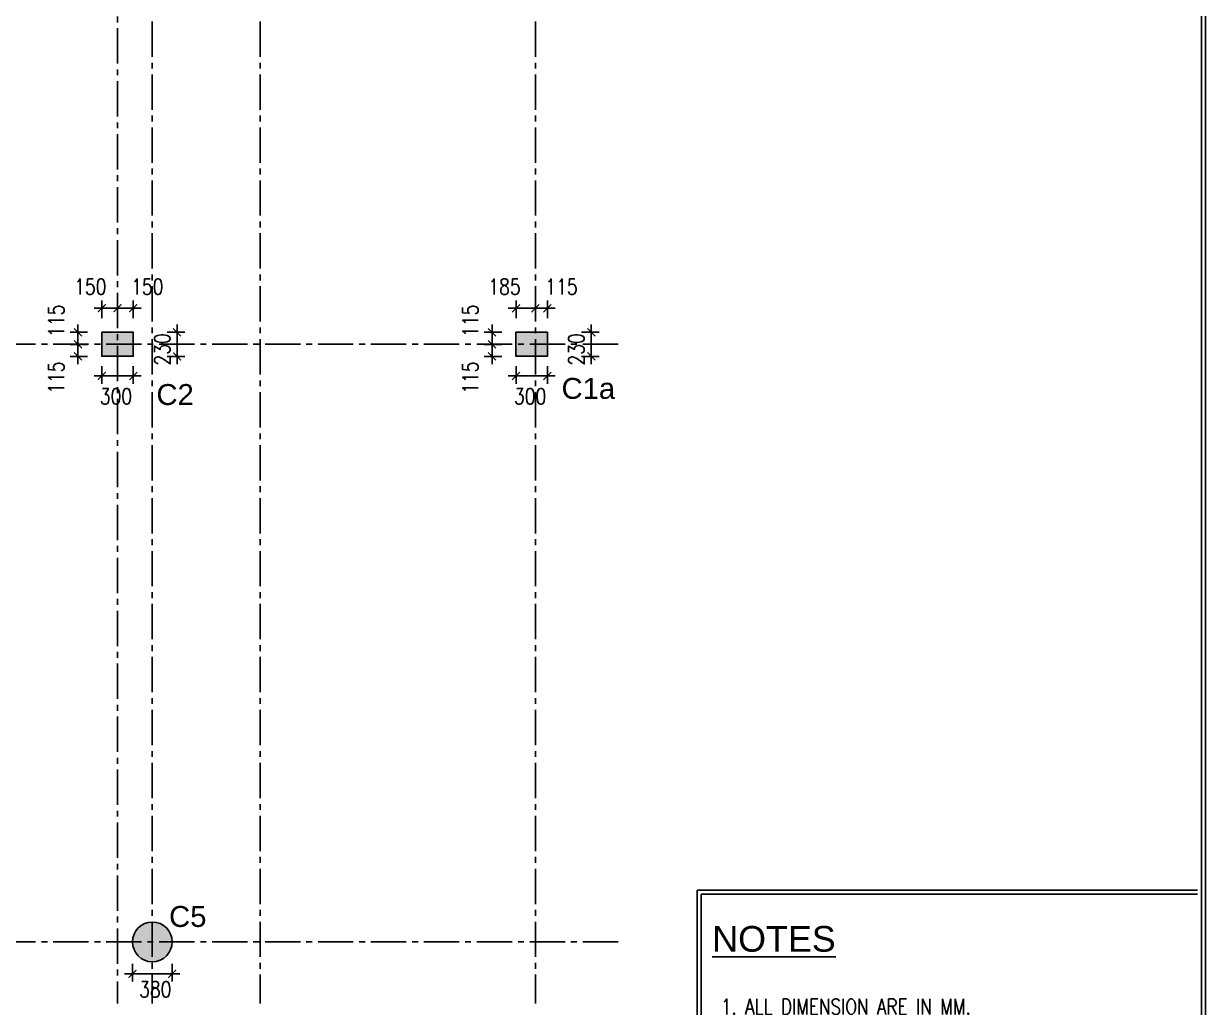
# Model space of a CAD drawing. Header units: millimetres. Extents: x 12977220 to 13113408, y -169657 to -55898.
# Drawn here: x 13065488 to 13076787, y -116590 to -107185 of the extents above; entities that cross this region are included whole.
import ezdxf

# ---------------------------------------------------------------- set-up
doc = ezdxf.new("R2010")
doc.units = ezdxf.units.MM
doc.header["$LTSCALE"] = 3
doc.header["$PDMODE"] = 66
doc.linetypes.add('CENTER', pattern=[2, 1.25, -0.25, 0.25, -0.25])
doc.linetypes.add('CENTER2', pattern=[1.125, 0.75, -0.125, 0.125, -0.125])
for name, color, linetype in [('COLUMN NEW', 112, 'Continuous'), ('GRID', 8, 'CENTER'), ('GRIDNAME', 83, 'Continuous'), ('text', 33, 'Continuous'), ('TITLE', 13, 'Continuous'), ('WALL', 7, 'Continuous')]:
    doc.layers.add(name, color=color, linetype=linetype)
doc.styles.add('ariel', font='ARIAL.TTF')
doc.styles.add('BEAM NAME-25', font='ARIAL.TTF', dxfattribs={"width": 0.8})
doc.styles.add('ROMANS', font='romans.shx', dxfattribs={"width": 0.8})
doc.dimstyles.new('Dim 150-1', dxfattribs={"dimtxt": 2.5, "dimasz": 1.25, "dimexe": 1.25, "dimexo": 1.25, "dimtad": 1, "dimdec": 0, "dimdsep": 46, "dimtxsty": 'ROMANS', "dimblk1": 'ARCHTICK', "dimblk2": 'ARCHTICK', "dimsah": 1, "dimcen": 3.125, "dimdle": 1.25, "dimclrd": 9, "dimclre": 9, "dimclrt": 123, "dimadec": 0, "dimazin": 0, "dimtfac": 1, "dimtdec": 0, "dimtmove": 2, "dimatfit": 2, "dimldrblk": 'DOT', "dimfxl": 100, "dimarcsym": 0})

# ---------------------------------------------------------------- blocks, each defined once
blk = doc.blocks.new('C1 NEW')
at = {"layer": 'COLUMN NEW', "ltscale": 0.15}
for points in [[(115, 150), (-115, 150), (0, 0)], [(0, 0), (-115, 150), (-115, -150)], [(115, 150), (0, 0), (115, -150)], [(0, 0), (-115, -150), (115, -150)]]:
    blk.add_hatch(color=6, dxfattribs=at).paths.add_polyline_path(points)
at = {"layer": 'COLUMN NEW', "color": 6, "ltscale": 0.15}
blk.add_lwpolyline([(-115, -150), (115, -150), (115, 150), (-115, 150)], close=True, dxfattribs=at)
blk = doc.blocks.new('CC1NEW')
at = {"layer": 'COLUMN NEW', "ltscale": 0.15}
blk.add_hatch(color=6, dxfattribs=at).paths.add_polyline_path([(-190, 0, 1), (190, 0, 1)])
at = {"layer": 'COLUMN NEW', "color": 6, "ltscale": 0.15}
blk.add_circle((0, 0), 190, dxfattribs=at)
blk = doc.blocks.new('_ARCHTICK')
at = {"color": 0, "linetype": 'ByBlock', "const_width": 0.15}
blk.add_lwpolyline([(-0.5, -0.5), (0.5, 0.5)], dxfattribs=at)
blk = doc.blocks.new('*D377')
at = {"layer": 'Defpoints', "color": 0, "linetype": 'ByBlock', "ltscale": 500, "transparency": 16777216}
for p in [(13066536, -109906), (13066386, -110136), (13066536, -110136)]:
    blk.add_point(p, dxfattribs=at)
at = {"layer": 'WALL', "color": 9, "lineweight": -2, "ltscale": 500, "transparency": 16777216}
blk.add_line((13066311, -109906), (13066611, -109906), dxfattribs=at)
at = {"layer": 'WALL', "color": 9, "linetype": 'ByBlock', "lineweight": -2, "ltscale": 500, "transparency": 16777216}
for p, q in [((13066386, -110000), (13066386, -109831)), ((13066536, -110000), (13066536, -109831))]:
    blk.add_line(p, q, dxfattribs=at)
at = {"layer": 'WALL', "color": 9, "linetype": 'ByBlock', "lineweight": -2, "ltscale": 500, "transparency": 16777216, "xscale": 75, "yscale": 75, "zscale": 75, "rotation": 180}
blk.add_blockref('_ARCHTICK', (13066386, -109906), dxfattribs=at)
at = {"layer": 'WALL', "color": 9, "linetype": 'ByBlock', "lineweight": -2, "ltscale": 500, "transparency": 16777216, "xscale": 75, "yscale": 75, "zscale": 75}
blk.add_blockref('_ARCHTICK', (13066536, -109906), dxfattribs=at)
at = {"layer": 'WALL', "color": 6, "linetype": 'ByBlock', "ltscale": 500, "transparency": 16777216, "insert": (13066671, -109700), "char_height": 150, "attachment_point": 5, "style": 'ROMANS'}
blk.add_mtext('150', dxfattribs=at)
blk = doc.blocks.new('_Dot')
at = {"color": 0, "linetype": 'ByBlock', "lineweight": -2}
blk.add_line((-0.5, 0), (-1, 0), dxfattribs=at)
at = {"color": 0, "linetype": 'ByBlock', "const_width": 0.5}
blk.add_lwpolyline([(-0.25, 0, 1), (0.25, 0, 1)], format="xyb", close=True, dxfattribs=at)
blk = doc.blocks.new('*D378')
at = {"layer": 'Defpoints', "color": 0, "linetype": 'ByBlock', "ltscale": 500, "transparency": 16777216}
for p in [(13066236, -109906), (13066236, -110136), (13066386, -110136)]:
    blk.add_point(p, dxfattribs=at)
at = {"layer": 'WALL', "color": 9, "lineweight": -2, "ltscale": 500, "transparency": 16777216}
blk.add_line((13066461, -109906), (13066161, -109906), dxfattribs=at)
at = {"layer": 'WALL', "color": 9, "linetype": 'ByBlock', "lineweight": -2, "ltscale": 500, "transparency": 16777216}
for p, q in [((13066236, -110000), (13066236, -109831)), ((13066386, -110000), (13066386, -109831))]:
    blk.add_line(p, q, dxfattribs=at)
at = {"layer": 'WALL', "color": 9, "linetype": 'ByBlock', "lineweight": -2, "ltscale": 500, "transparency": 16777216, "xscale": 75, "yscale": 75, "zscale": 75, "rotation": 180}
blk.add_blockref('_ARCHTICK', (13066236, -109906), dxfattribs=at)
at = {"layer": 'WALL', "color": 9, "linetype": 'ByBlock', "lineweight": -2, "ltscale": 500, "transparency": 16777216, "xscale": 75, "yscale": 75, "zscale": 75}
blk.add_blockref('_ARCHTICK', (13066386, -109906), dxfattribs=at)
at = {"layer": 'WALL', "color": 6, "linetype": 'ByBlock', "ltscale": 500, "transparency": 16777216, "insert": (13066126, -109700), "char_height": 150, "attachment_point": 5, "style": 'ROMANS'}
blk.add_mtext('150', dxfattribs=at)
blk = doc.blocks.new('*D379')
at = {"layer": 'Defpoints', "color": 0, "linetype": 'ByBlock', "ltscale": 500, "transparency": 16777216}
for p in [(13070496, -109906), (13070381, -110136), (13070496, -110136)]:
    blk.add_point(p, dxfattribs=at)
at = {"layer": 'WALL', "color": 9, "lineweight": -2, "ltscale": 500, "transparency": 16777216}
blk.add_line((13070306, -109906), (13070571, -109906), dxfattribs=at)
at = {"layer": 'WALL', "color": 9, "linetype": 'ByBlock', "lineweight": -2, "ltscale": 500, "transparency": 16777216}
for p, q in [((13070381, -110000), (13070381, -109831)), ((13070496, -110000), (13070496, -109831))]:
    blk.add_line(p, q, dxfattribs=at)
at = {"layer": 'WALL', "color": 9, "linetype": 'ByBlock', "lineweight": -2, "ltscale": 500, "transparency": 16777216, "xscale": 75, "yscale": 75, "zscale": 75, "rotation": 180}
blk.add_blockref('_ARCHTICK', (13070381, -109906), dxfattribs=at)
at = {"layer": 'WALL', "color": 9, "linetype": 'ByBlock', "lineweight": -2, "ltscale": 500, "transparency": 16777216, "xscale": 75, "yscale": 75, "zscale": 75}
blk.add_blockref('_ARCHTICK', (13070496, -109906), dxfattribs=at)
at = {"layer": 'WALL', "color": 6, "linetype": 'ByBlock', "ltscale": 500, "transparency": 16777216, "insert": (13070631, -109700), "char_height": 150, "attachment_point": 5, "style": 'ROMANS'}
blk.add_mtext('115', dxfattribs=at)
blk = doc.blocks.new('*D380')
at = {"layer": 'Defpoints', "color": 0, "linetype": 'ByBlock', "ltscale": 500, "transparency": 16777216}
for p in [(13070196, -109906), (13070196, -110136), (13070381, -110136)]:
    blk.add_point(p, dxfattribs=at)
at = {"layer": 'WALL', "color": 9, "lineweight": -2, "ltscale": 500, "transparency": 16777216}
blk.add_line((13070456, -109906), (13070121, -109906), dxfattribs=at)
at = {"layer": 'WALL', "color": 9, "linetype": 'ByBlock', "lineweight": -2, "ltscale": 500, "transparency": 16777216}
for p, q in [((13070196, -110000), (13070196, -109831)), ((13070381, -110000), (13070381, -109831))]:
    blk.add_line(p, q, dxfattribs=at)
at = {"layer": 'WALL', "color": 9, "linetype": 'ByBlock', "lineweight": -2, "ltscale": 500, "transparency": 16777216, "xscale": 75, "yscale": 75, "zscale": 75, "rotation": 180}
blk.add_blockref('_ARCHTICK', (13070196, -109906), dxfattribs=at)
at = {"layer": 'WALL', "color": 9, "linetype": 'ByBlock', "lineweight": -2, "ltscale": 500, "transparency": 16777216, "xscale": 75, "yscale": 75, "zscale": 75}
blk.add_blockref('_ARCHTICK', (13070381, -109906), dxfattribs=at)
at = {"layer": 'WALL', "color": 6, "linetype": 'ByBlock', "ltscale": 500, "transparency": 16777216, "insert": (13070086, -109700), "char_height": 150, "attachment_point": 5, "style": 'ROMANS'}
blk.add_mtext('185', dxfattribs=at)
blk = doc.blocks.new('*D403')
at = {"layer": 'Defpoints', "color": 0, "linetype": 'ByBlock', "ltscale": 500, "transparency": 16777216}
for p in [(13066236, -110251), (13066007, -110366), (13066236, -110366)]:
    blk.add_point(p, dxfattribs=at)
at = {"layer": 'WALL', "color": 9, "linetype": 'ByBlock', "lineweight": -2, "ltscale": 500, "transparency": 16777216}
for p, q in [((13066100, -110251), (13065932, -110251)), ((13066100, -110366), (13065932, -110366))]:
    blk.add_line(p, q, dxfattribs=at)
at = {"layer": 'WALL', "color": 9, "lineweight": -2, "ltscale": 500, "transparency": 16777216}
blk.add_line((13066007, -110176), (13066007, -110441), dxfattribs=at)
at = {"layer": 'WALL', "color": 9, "linetype": 'ByBlock', "lineweight": -2, "ltscale": 500, "transparency": 16777216, "xscale": 75, "yscale": 75, "zscale": 75}
for p, rotation in [((13066007, -110251), 90), ((13066007, -110366), 270)]:
    blk.add_blockref('_ARCHTICK', p, dxfattribs=dict(at, rotation=rotation))
at = {"layer": 'WALL', "color": 6, "linetype": 'ByBlock', "ltscale": 500, "transparency": 16777216, "insert": (13065800, -110570), "char_height": 150, "attachment_point": 5, "rotation": 90, "style": 'ROMANS'}
blk.add_mtext('115', dxfattribs=at)
blk = doc.blocks.new('*D404')
at = {"layer": 'Defpoints', "color": 0, "linetype": 'ByBlock', "ltscale": 500, "transparency": 16777216}
for p in [(13066007, -110136), (13066236, -110136), (13066236, -110251)]:
    blk.add_point(p, dxfattribs=at)
at = {"layer": 'WALL', "color": 9, "linetype": 'ByBlock', "lineweight": -2, "ltscale": 500, "transparency": 16777216}
for p, q in [((13066100, -110136), (13065932, -110136)), ((13066100, -110251), (13065932, -110251))]:
    blk.add_line(p, q, dxfattribs=at)
at = {"layer": 'WALL', "color": 9, "lineweight": -2, "ltscale": 500, "transparency": 16777216}
blk.add_line((13066007, -110326), (13066007, -110061), dxfattribs=at)
at = {"layer": 'WALL', "color": 9, "linetype": 'ByBlock', "lineweight": -2, "ltscale": 500, "transparency": 16777216, "xscale": 75, "yscale": 75, "zscale": 75}
for p, rotation in [((13066007, -110136), 90), ((13066007, -110251), 270)]:
    blk.add_blockref('_ARCHTICK', p, dxfattribs=dict(at, rotation=rotation))
at = {"layer": 'WALL', "color": 6, "linetype": 'ByBlock', "ltscale": 500, "transparency": 16777216, "insert": (13065800, -110026), "char_height": 150, "attachment_point": 5, "rotation": 90, "style": 'ROMANS'}
blk.add_mtext('115', dxfattribs=at)
blk = doc.blocks.new('*D405')
at = {"layer": 'Defpoints', "color": 0, "linetype": 'ByBlock', "ltscale": 500, "transparency": 16777216}
for p in [(13070196, -110251), (13069967, -110366), (13070196, -110366)]:
    blk.add_point(p, dxfattribs=at)
at = {"layer": 'WALL', "color": 9, "linetype": 'ByBlock', "lineweight": -2, "ltscale": 500, "transparency": 16777216}
for p, q in [((13070060, -110251), (13069892, -110251)), ((13070060, -110366), (13069892, -110366))]:
    blk.add_line(p, q, dxfattribs=at)
at = {"layer": 'WALL', "color": 9, "lineweight": -2, "ltscale": 500, "transparency": 16777216}
blk.add_line((13069967, -110176), (13069967, -110441), dxfattribs=at)
at = {"layer": 'WALL', "color": 9, "linetype": 'ByBlock', "lineweight": -2, "ltscale": 500, "transparency": 16777216, "xscale": 75, "yscale": 75, "zscale": 75}
for p, rotation in [((13069967, -110251), 90), ((13069967, -110366), 270)]:
    blk.add_blockref('_ARCHTICK', p, dxfattribs=dict(at, rotation=rotation))
at = {"layer": 'WALL', "color": 6, "linetype": 'ByBlock', "ltscale": 500, "transparency": 16777216, "insert": (13069760, -110570), "char_height": 150, "attachment_point": 5, "rotation": 90, "style": 'ROMANS'}
blk.add_mtext('115', dxfattribs=at)
blk = doc.blocks.new('*D406')
at = {"layer": 'Defpoints', "color": 0, "linetype": 'ByBlock', "ltscale": 500, "transparency": 16777216}
for p in [(13069967, -110136), (13070196, -110136), (13070196, -110251)]:
    blk.add_point(p, dxfattribs=at)
at = {"layer": 'WALL', "color": 9, "linetype": 'ByBlock', "lineweight": -2, "ltscale": 500, "transparency": 16777216}
for p, q in [((13070060, -110136), (13069892, -110136)), ((13070060, -110251), (13069892, -110251))]:
    blk.add_line(p, q, dxfattribs=at)
at = {"layer": 'WALL', "color": 9, "lineweight": -2, "ltscale": 500, "transparency": 16777216}
blk.add_line((13069967, -110326), (13069967, -110061), dxfattribs=at)
at = {"layer": 'WALL', "color": 9, "linetype": 'ByBlock', "lineweight": -2, "ltscale": 500, "transparency": 16777216, "xscale": 75, "yscale": 75, "zscale": 75}
for p, rotation in [((13069967, -110136), 90), ((13069967, -110251), 270)]:
    blk.add_blockref('_ARCHTICK', p, dxfattribs=dict(at, rotation=rotation))
at = {"layer": 'WALL', "color": 6, "linetype": 'ByBlock', "ltscale": 500, "transparency": 16777216, "insert": (13069760, -110026), "char_height": 150, "attachment_point": 5, "rotation": 90, "style": 'ROMANS'}
blk.add_mtext('115', dxfattribs=at)
blk = doc.blocks.new('*D437')
at = {"layer": 'Defpoints', "color": 0, "linetype": 'ByBlock', "ltscale": 500, "transparency": 16777216}
for p in [(13070665, -110136), (13070665, -110366), (13070916, -110366)]:
    blk.add_point(p, dxfattribs=at)
at = {"layer": 'WALL', "color": 9, "linetype": 'ByBlock', "lineweight": -2, "ltscale": 500, "transparency": 16777216}
for p, q in [((13070822, -110136), (13070991, -110136)), ((13070822, -110366), (13070991, -110366))]:
    blk.add_line(p, q, dxfattribs=at)
at = {"layer": 'WALL', "color": 9, "lineweight": -2, "ltscale": 500, "transparency": 16777216}
blk.add_line((13070916, -110061), (13070916, -110441), dxfattribs=at)
at = {"layer": 'WALL', "color": 9, "linetype": 'ByBlock', "lineweight": -2, "ltscale": 500, "transparency": 16777216, "xscale": 75, "yscale": 75, "zscale": 75}
for p, rotation in [((13070916, -110136), 90), ((13070916, -110366), 270)]:
    blk.add_blockref('_ARCHTICK', p, dxfattribs=dict(at, rotation=rotation))
at = {"layer": 'WALL', "color": 6, "linetype": 'ByBlock', "ltscale": 500, "transparency": 16777216, "insert": (13070773, -110299), "char_height": 150, "attachment_point": 5, "rotation": 90, "style": 'ROMANS'}
blk.add_mtext('230', dxfattribs=at)
blk = doc.blocks.new('*D438')
at = {"layer": 'Defpoints', "color": 0, "linetype": 'ByBlock', "ltscale": 500, "transparency": 16777216}
for p in [(13070196, -110366), (13070496, -110366), (13070496, -110553)]:
    blk.add_point(p, dxfattribs=at)
at = {"layer": 'WALL', "color": 9, "linetype": 'ByBlock', "lineweight": -2, "ltscale": 500, "transparency": 16777216}
for p, q in [((13070196, -110459), (13070196, -110628)), ((13070496, -110459), (13070496, -110628))]:
    blk.add_line(p, q, dxfattribs=at)
at = {"layer": 'WALL', "color": 9, "lineweight": -2, "ltscale": 500, "transparency": 16777216}
blk.add_line((13070121, -110553), (13070571, -110553), dxfattribs=at)
at = {"layer": 'WALL', "color": 9, "linetype": 'ByBlock', "lineweight": -2, "ltscale": 500, "transparency": 16777216, "xscale": 75, "yscale": 75, "zscale": 75, "rotation": 180}
blk.add_blockref('_ARCHTICK', (13070196, -110553), dxfattribs=at)
at = {"layer": 'WALL', "color": 9, "linetype": 'ByBlock', "lineweight": -2, "ltscale": 500, "transparency": 16777216, "xscale": 75, "yscale": 75, "zscale": 75}
blk.add_blockref('_ARCHTICK', (13070496, -110553), dxfattribs=at)
at = {"layer": 'WALL', "color": 6, "linetype": 'ByBlock', "ltscale": 500, "transparency": 16777216, "insert": (13070331, -110747), "char_height": 150, "attachment_point": 5, "style": 'ROMANS'}
blk.add_mtext('300', dxfattribs=at)
blk = doc.blocks.new('*D439')
at = {"layer": 'Defpoints', "color": 0, "linetype": 'ByBlock', "ltscale": 500, "transparency": 16777216}
for p in [(13066705, -110136), (13066705, -110366), (13066956, -110366)]:
    blk.add_point(p, dxfattribs=at)
at = {"layer": 'WALL', "color": 9, "linetype": 'ByBlock', "lineweight": -2, "ltscale": 500, "transparency": 16777216}
for p, q in [((13066862, -110136), (13067031, -110136)), ((13066862, -110366), (13067031, -110366))]:
    blk.add_line(p, q, dxfattribs=at)
at = {"layer": 'WALL', "color": 9, "lineweight": -2, "ltscale": 500, "transparency": 16777216}
blk.add_line((13066956, -110061), (13066956, -110441), dxfattribs=at)
at = {"layer": 'WALL', "color": 9, "linetype": 'ByBlock', "lineweight": -2, "ltscale": 500, "transparency": 16777216, "xscale": 75, "yscale": 75, "zscale": 75}
for p, rotation in [((13066956, -110136), 90), ((13066956, -110366), 270)]:
    blk.add_blockref('_ARCHTICK', p, dxfattribs=dict(at, rotation=rotation))
at = {"layer": 'WALL', "color": 6, "linetype": 'ByBlock', "ltscale": 500, "transparency": 16777216, "insert": (13066813, -110299), "char_height": 150, "attachment_point": 5, "rotation": 90, "style": 'ROMANS'}
blk.add_mtext('230', dxfattribs=at)
blk = doc.blocks.new('*D440')
at = {"layer": 'Defpoints', "color": 0, "linetype": 'ByBlock', "ltscale": 500, "transparency": 16777216}
for p in [(13066236, -110366), (13066536, -110366), (13066536, -110553)]:
    blk.add_point(p, dxfattribs=at)
at = {"layer": 'WALL', "color": 9, "linetype": 'ByBlock', "lineweight": -2, "ltscale": 500, "transparency": 16777216}
for p, q in [((13066236, -110459), (13066236, -110628)), ((13066536, -110459), (13066536, -110628))]:
    blk.add_line(p, q, dxfattribs=at)
at = {"layer": 'WALL', "color": 9, "lineweight": -2, "ltscale": 500, "transparency": 16777216}
blk.add_line((13066161, -110553), (13066611, -110553), dxfattribs=at)
at = {"layer": 'WALL', "color": 9, "linetype": 'ByBlock', "lineweight": -2, "ltscale": 500, "transparency": 16777216, "xscale": 75, "yscale": 75, "zscale": 75, "rotation": 180}
blk.add_blockref('_ARCHTICK', (13066236, -110553), dxfattribs=at)
at = {"layer": 'WALL', "color": 9, "linetype": 'ByBlock', "lineweight": -2, "ltscale": 500, "transparency": 16777216, "xscale": 75, "yscale": 75, "zscale": 75}
blk.add_blockref('_ARCHTICK', (13066536, -110553), dxfattribs=at)
at = {"layer": 'WALL', "color": 6, "linetype": 'ByBlock', "ltscale": 500, "transparency": 16777216, "insert": (13066371, -110747), "char_height": 150, "attachment_point": 5, "style": 'ROMANS'}
blk.add_mtext('300', dxfattribs=at)
blk = doc.blocks.new('*D442')
at = {"layer": 'Defpoints', "color": 0, "linetype": 'ByBlock', "ltscale": 500, "transparency": 16777216}
for p in [(13066528, -115964), (13066908, -115964), (13066908, -116269)]:
    blk.add_point(p, dxfattribs=at)
at = {"layer": 'WALL', "color": 9, "linetype": 'ByBlock', "lineweight": -2, "ltscale": 500, "transparency": 16777216}
for p, q in [((13066528, -116175), (13066528, -116344)), ((13066908, -116175), (13066908, -116344))]:
    blk.add_line(p, q, dxfattribs=at)
at = {"layer": 'WALL', "color": 9, "lineweight": -2, "ltscale": 500, "transparency": 16777216}
blk.add_line((13066453, -116269), (13066983, -116269), dxfattribs=at)
at = {"layer": 'WALL', "color": 9, "linetype": 'ByBlock', "lineweight": -2, "ltscale": 500, "transparency": 16777216, "xscale": 75, "yscale": 75, "zscale": 75, "rotation": 180}
blk.add_blockref('_ARCHTICK', (13066528, -116269), dxfattribs=at)
at = {"layer": 'WALL', "color": 9, "linetype": 'ByBlock', "lineweight": -2, "ltscale": 500, "transparency": 16777216, "xscale": 75, "yscale": 75, "zscale": 75}
blk.add_blockref('_ARCHTICK', (13066908, -116269), dxfattribs=at)
at = {"layer": 'WALL', "color": 6, "linetype": 'ByBlock', "ltscale": 500, "transparency": 16777216, "insert": (13066747, -116417), "char_height": 150, "attachment_point": 5, "style": 'ROMANS'}
blk.add_mtext('380', dxfattribs=at)

msp = doc.modelspace()

# ---------------------------------------------------------------- linework, layer by layer
at = {"layer": 'GRID', "linetype": 'CENTER2', "ltscale": 150}
for p, q in [((13066718.5, -97039.3, 0.4), (13066718.5, -116551.3, 0.4)), ((13067750.8, -97039.3, 0.4), (13067750.8, -116551.3, 0.4)), ((13070380.8, -97039.3, 0.4), (13070380.8, -116551.3, 0.4)), ((13066385.8, -97609.9, 0.4), (13066385.8, -116551.3, 0.4)), ((13071171.7, -110250.5, 0.4), (13056816.3, -110250.5, 0.4)), ((13071171.7, -115963.7, 0.4), (13056816.3, -115963.7, 0.4))]:
    msp.add_line(p, q, dxfattribs=at)
at = {"layer": 'TITLE', "color": 7}
for p, q in [((13071928.6, -115468.8), (13076711.9, -115468.8)), ((13071928.6, -115468.8), (13071928.6, -121140.9)), ((13071966.3, -115506.5), (13076711.9, -115506.5)), ((13071966.3, -115506.5), (13071966.3, -121140.9))]:
    msp.add_line(p, q, dxfattribs=at)
for points in [[(13055398.9, -126813.1), (13076787.2, -126813.1), (13076787.2, -96258.2), (13055398.9, -96258.2)], [(13055436.5, -126775.4), (13076749.6, -126775.4), (13076749.6, -96295.9), (13055436.5, -96295.9)]]:
    msp.add_lwpolyline(points, close=True, dxfattribs=at)

# ---------------------------------------------------------------- block references
at = {"layer": 'COLUMN NEW', "rotation": 270}
for p in [(13066385.8, -110250.5, 0.4), (13070345.8, -110250.5, 0.4)]:
    msp.add_blockref('C1 NEW', p, dxfattribs=at)
at = {"layer": 'COLUMN NEW'}
msp.add_blockref('CC1NEW', (13066718.5, -115963.7, 0.4), dxfattribs=at)

# ---------------------------------------------------------------- texts
at = {"layer": 'GRIDNAME', "color": 2, "style": 'ariel'}
for s, p in [('C1a', (13070631.2, -110771.9, 0.4)), ('C2', (13066758.2, -110830.9, 0.4)), ('C5', (13066879.1, -115820.7, 0.4))]:
    msp.add_text(s, height=200, rotation=360, dxfattribs=at).set_placement(p)
at = {"layer": 'text', "color": 6, "style": 'BEAM NAME-25'}
msp.add_text('%%UNOTES', height=245.38, dxfattribs=at).set_placement((13072072.1, -116057.5))
at = {"layer": 'text', "color": 6, "style": 'ROMANS', "width": 0.8}
msp.add_text('1. ALL DIMENSION ARE IN MM.', height=147.127, dxfattribs=at).set_placement((13072154.7, -116656.8, 0.4))

# ---------------------------------------------------------------- dimensions: what is measured, and where the dimension line sits
at = {"layer": 'WALL', "color": 3, "linetype": 'ByBlock', "ltscale": 500}
for base, p1, p2, angle, picture, middle in [((13066235.8, -109906.4, 0.4), (13066385.8, -110135.5, 0.4), (13066235.8, -110135.5, 0.4), 180, '*D378', (13066126.2, -109700.2, 0.4)), ((13066535.8, -109906.4, 0.4), (13066385.8, -110135.5, 0.4), (13066535.8, -110135.5, 0.4), 180, '*D377', (13066670.7, -109700.2, 0.4)), ((13070195.8, -109906.4, 0.4), (13070380.8, -110135.5, 0.4), (13070195.8, -110135.5, 0.4), 180, '*D380', (13070086.2, -109700.2, 0.4)), ((13070495.8, -109906.4, 0.4), (13070380.8, -110135.5, 0.4), (13070495.8, -110135.5, 0.4), 180, '*D379', (13070630.7, -109700.2, 0.4)), ((13066006.7, -110135.5, 0.4), (13066235.8, -110250.5, 0.4), (13066235.8, -110135.5, 0.4), 90, '*D404', (13065800.5, -110025.9, 0.4)), ((13069966.7, -110135.5, 0.4), (13070195.8, -110250.5, 0.4), (13070195.8, -110135.5, 0.4), 90, '*D406', (13069760.5, -110025.9, 0.4)), ((13066955.9, -110365.5, 0.4), (13066704.9, -110135.5, 0.4), (13066704.9, -110365.5, 0.4), 90, '*D439', (13066812.5, -110299.1, 0.4)), ((13070915.9, -110365.5, 0.4), (13070664.9, -110135.5, 0.4), (13070664.9, -110365.5, 0.4), 90, '*D437', (13070772.5, -110299.1, 0.4)), ((13066006.7, -110365.5, 0.4), (13066235.8, -110250.5, 0.4), (13066235.8, -110365.5, 0.4), 90, '*D403', (13065800.5, -110570.4, 0.4)), ((13069966.7, -110365.5, 0.4), (13070195.8, -110250.5, 0.4), (13070195.8, -110365.5, 0.4), 90, '*D405', (13069760.5, -110570.4, 0.4))]:
    dim = msp.add_linear_dim(base=base, p1=p1, p2=p2, angle=angle, dimstyle='Dim 150-1', override={"dimscale": 75, "dimtxt": 2, "dimasz": 1, "dimexe": 1, "dimexo": 1, "dimgap": 0.5, "dimpost": '\\X', "dimcen": 2.5, "dimdle": 1, "dimclrt": 6, "dimfxl": 1.25, "dimfxlon": 1}, dxfattribs=at)
    dim.commit()
    dim.dimension.update_dxf_attribs({"geometry": picture, "text_midpoint": middle, "dimtype": 160})
for base, p1, p2, picture, middle in [((13066535.8, -110553, 0.4), (13066235.8, -110365.5, 0.4), (13066535.8, -110365.5, 0.4), '*D440', (13066371.2, -110746.9, 0.4)), ((13070495.8, -110553, 0.4), (13070195.8, -110365.5, 0.4), (13070495.8, -110365.5, 0.4), '*D438', (13070331.2, -110746.9, 0.4)), ((13066908.5, -116269, 0.4), (13066528.5, -115963.7, 0.4), (13066908.5, -115963.7, 0.4), '*D442', (13066747.5, -116417, 0.4))]:
    dim = msp.add_linear_dim(base=base, p1=p1, p2=p2, dimstyle='Dim 150-1', override={"dimscale": 75, "dimtxt": 2, "dimasz": 1, "dimexe": 1, "dimexo": 1, "dimgap": 0.5, "dimpost": '\\X', "dimcen": 2.5, "dimdle": 1, "dimclrt": 6, "dimfxl": 1.25, "dimfxlon": 1}, dxfattribs=at)
    dim.commit()
    dim.dimension.update_dxf_attribs({"geometry": picture, "text_midpoint": middle, "dimtype": 160})

doc.saveas('drawing.dxf')
